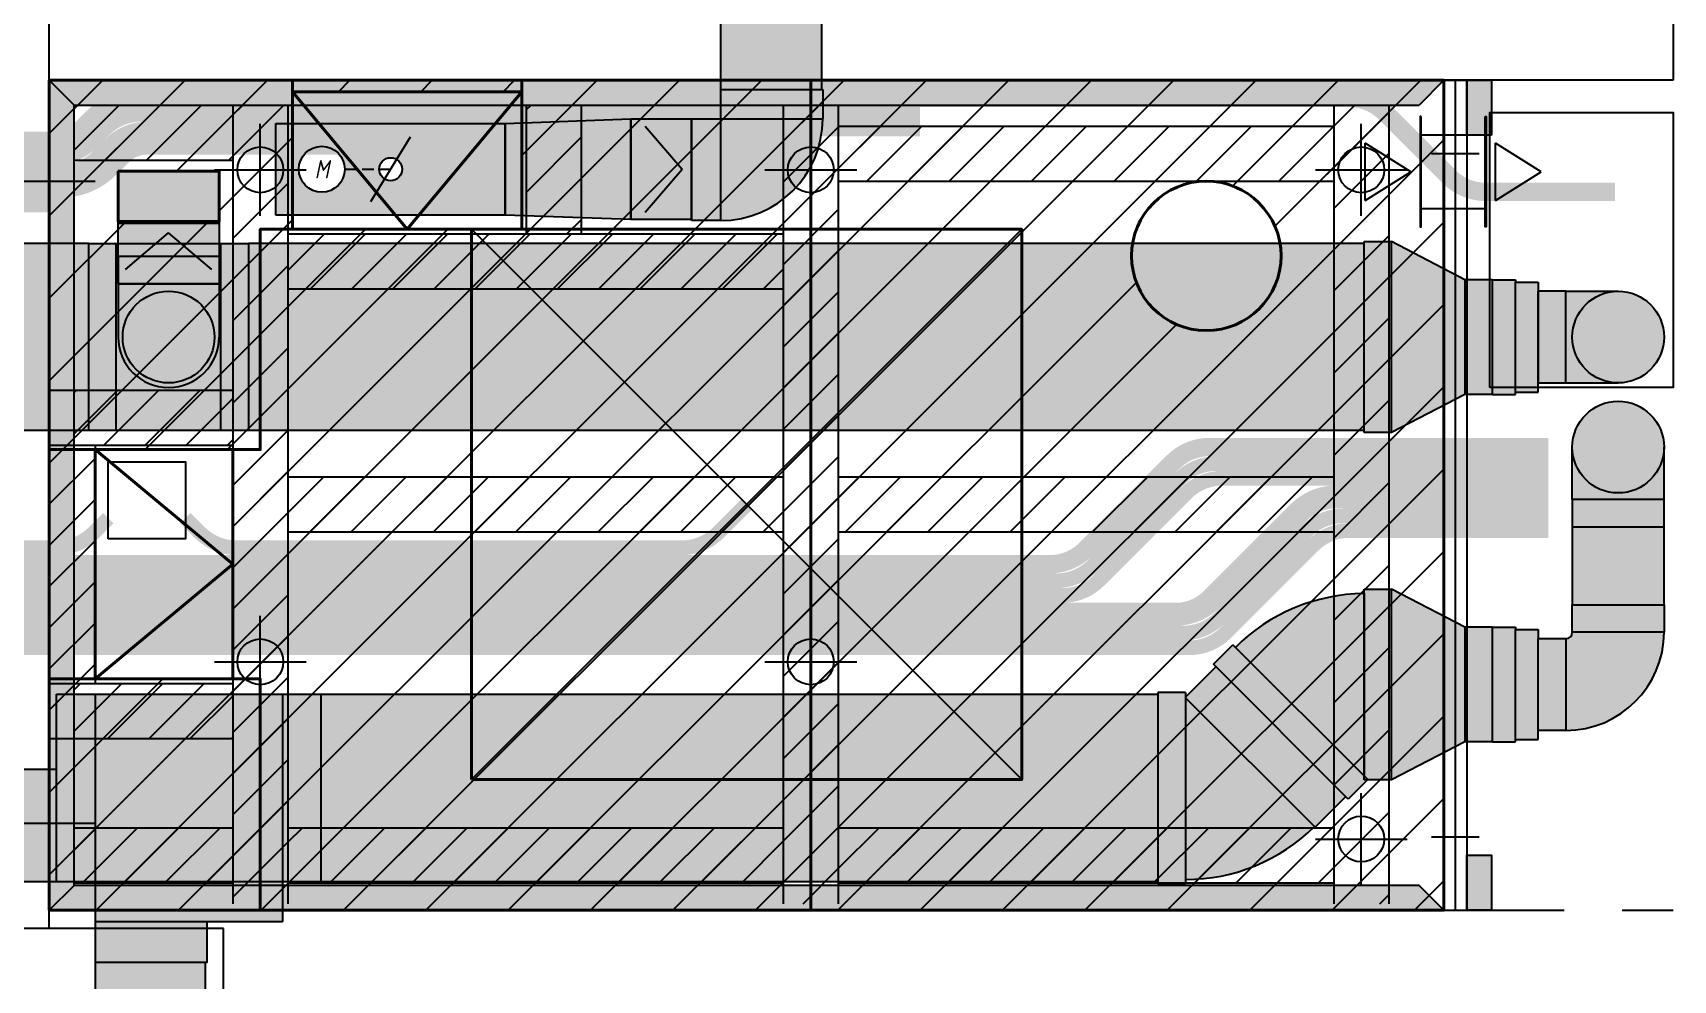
# Model space of a CAD drawing. Header units: millimetres. Extents: x -1962 to 15923, y 2405 to 25636.
# Drawn here: x 13793 to 15581, y 10284 to 11317 of the extents above; entities that cross this region are included whole.
import ezdxf
from ezdxf.enums import TextEntityAlignment as Align

# ---------------------------------------------------------------- set-up
doc = ezdxf.new("R2010")
doc.units = ezdxf.units.MM
doc.header["$PDMODE"] = 34
doc.header["$PDSIZE"] = 50
doc.linetypes.add('DASHED', pattern=[19.05, 12.7, -6.35])
for name, color, linetype in [('01 Черновое', 7, 'Continuous'), ('02 ЭОМ и СС', 7, 'Continuous'), ('023 ОВиК увлажнение', 253, 'Continuous'), ('024 ОВиК переток и вытяжка', 6, 'Continuous'), ('03 Потолочные конструкции', 5, 'Continuous'), ('031 ГВЛ 1 слой', 7, 'Continuous'), ('04 Освещение', 3, 'Continuous'), ('10 Перегородки', 4, 'Continuous')]:
    doc.layers.add(name, color=color, linetype=linetype)
doc.layers.add('04 Лючки', color=2, linetype='Continuous', lineweight=40)
doc.styles.add('ГОСТ-ISOCPEUR', font='isocpeui.ttf', dxfattribs={"width": 0.8})

# ---------------------------------------------------------------- blocks, each defined once
blk = doc.blocks.new('поворот d100 x 90')
at = {"color": 0}
for points in [[(-137, 107), (-137, 137), (-37, 137), (-37, 107)], [(0, 0), (-30, 0), (-30, 100), (0, 100)]]:
    blk.add_lwpolyline(points, close=True, dxfattribs=at)
for radius in [107, 7]:
    blk.add_arc((-30, 107), radius, 180, 270, dxfattribs=at)
blk = doc.blocks.new('тройник 204х60')
at = {"color": 0}
for p, q in [((0, 0), (288, 0)), ((0, -204), (0, 0)), ((42, 0), (42, -248)), ((246, 0), (246, -248)), ((288, 0), (288, -204)), ((0, -204), (288, -204)), ((246, -248), (42, -248))]:
    blk.add_line(p, q, dxfattribs=at)
blk = doc.blocks.new('решетка переточная')
at = {"color": 0, "linetype": 'ByBlock', "lineweight": -2}
for p, q in [((2776.2, 6698.6), (2713.7, 6598.6)), ((2838.7, 6598.6), (2776.2, 6698.6)), ((2838.7, 6598.6), (2713.7, 6598.6)), ((2676.2, 6576.6), (2876.2, 6576.6)), ((2696.2, 6436.6), (2696.2, 6576.6)), ((2856.2, 6436.6), (2856.2, 6576.6)), ((2776.2, 6414.6), (2713.7, 6314.6)), ((2838.7, 6314.6), (2776.2, 6414.6)), ((2838.7, 6314.6), (2713.7, 6314.6))]:
    blk.add_line(p, q, dxfattribs=at)
for points in [[(2656.2, 6576.6), (2656.2, 6578.6), (2896.2, 6578.6), (2896.2, 6576.6)], [(2656.2, 6436.6), (2656.2, 6434.6), (2896.2, 6434.6), (2896.2, 6436.6)]]:
    blk.add_lwpolyline(points, close=True, dxfattribs=at)
blk = doc.blocks.new('переход d100 на 110х55')
at = {"color": 0, "linetype": 'Continuous', "lineweight": -2}
for p, q in [((0, 55), (137, 50)), ((0, -55), (0, 55)), ((137, 50), (137, -50)), ((137, -50), (0, -55))]:
    blk.add_line(p, q, dxfattribs=at)
blk = doc.blocks.new('клапан 110х55')
at = {"color": 0, "lineweight": -2}
for p in [(50.4, 47), (50.4, -47)]:
    blk.add_line(p, (10.2, 0), dxfattribs=at)
at = {"color": 0, "lineweight": -2, "flags": 128}
blk.add_lwpolyline([(66, -55), (0, -55), (0, 55), (66, 55)], close=True, dxfattribs=at)
blk = doc.blocks.new('дроссель d100')
at = {"color": 0}
for p, q in [((0, 0), (0, 100)), ((0, 100), (250, 100)), ((250, 100), (250, 0)), ((103.4, 14.7), (146.6, 85.3)), ((250, 0), (0, 0))]:
    blk.add_line(p, q, dxfattribs=at)
at = {"color": 0, "linetype": 'DASHED'}
blk.add_line((75, 50), (125, 50), dxfattribs=at)
at = {"color": 0}
for centre, radius in [((50, 50), 25), ((125, 50), 12.5)]:
    blk.add_circle(centre, radius, dxfattribs=at)
at = {"color": 0, "style": 'ГОСТ-ISOCPEUR', "width": 0.8}
blk.add_text('M', height=20, dxfattribs=at).set_placement((50, 50), align=Align.MIDDLE_CENTER)
blk = doc.blocks.new('поворот 110х50 горизонтальный')
at = {"color": 0, "lineweight": -2}
for p, q in [((111, 143), (111, 0)), ((111, 143), (143, 143)), ((143, 143), (143, 32)), ((143, 32), (0, 32)), ((0, 0), (0, 32)), ((111, 0), (0, 0))]:
    blk.add_line(p, q, dxfattribs=at)
blk.add_arc((111, 32), 111, 90, 180, dxfattribs=at)

msp = doc.modelspace()

# ---------------------------------------------------------------- hatches: boundary and pattern name
at = {"layer": '023 ОВиК увлажнение', "lineweight": -2}
for points in [[(13854.234, 10883.115), (13854.234, 11087.115), (13731.234, 11087.115), (13731.234, 10883.115)], [(15244.234, 10883.115), (15244.234, 11087.115), (14028.234, 11087.115), (14028.234, 10883.115)], [(15571.234, 10693.252), (15571.234, 10778.115), (15471.234, 10778.115), (15471.234, 10693.252)], [(15224.298, 10484.147), (15082.877, 10625.569), (15049.663, 10592.355), (15049.663, 10591.81), (15190.812, 10450.661)], [(15019.663, 10391.615), (15019.663, 10595.615), (14107.234, 10595.615), (14107.234, 10391.615)], [(13981.234, 8695.115), (13981.234, 10303.615), (13861.234, 10303.615), (13861.234, 8695.115)]]:
    msp.add_hatch(color=256, dxfattribs=at).paths.add_polyline_path(points)
h = msp.add_hatch(color=256, dxfattribs=at)
h.paths.add_polyline_path([(13884.234, 10883.115), (13884.234, 11087.115), (13854.234, 11087.115), (13854.234, 10883.115)])
h.paths.add_polyline_path([(13998.234, 10883.115), (13998.234, 11087.115), (13996.234, 11087.115), (13996.234, 11073.115), (13996.234, 11043.115), (13996.234, 10985.115, -1), (13886.234, 10985.115), (13886.234, 11043.115), (13886.234, 11073.115), (13886.234, 11087.115), (13884.234, 11087.115), (13884.234, 10883.115)])
h.paths.add_polyline_path([(14028.234, 10883.115), (14028.234, 11087.115), (13998.234, 11087.115), (13998.234, 10883.115)])
h = msp.add_hatch(color=256, dxfattribs=at)
h.paths.add_polyline_path([(15274.234, 10881.115), (15274.234, 11089.115), (15244.234, 11089.115), (15244.234, 10881.115)])
h.paths.add_polyline_path([(15354.234, 10922.615), (15354.234, 11047.615), (15274.234, 11089.115), (15274.234, 10881.115)])
h.paths.add_polyline_path([(15381.234, 10929.99), (15381.234, 11047.615), (15354.234, 11047.615), (15354.234, 10922.615), (15384.234, 10922.615), (15384.234, 10929.99)])
h.paths.add_polyline_path([(15384.234, 10929.99), (15384.234, 11047.615), (15381.234, 11047.615), (15381.234, 10929.99)], flags=16)
h = msp.add_hatch(color=256, dxfattribs=at)
h.paths.add_polyline_path([(15409.234, 10929.99), (15409.234, 11045.115), (15409.171, 11047.615), (15384.234, 11047.615), (15384.234, 10929.99)])
h.paths.add_polyline_path([(15409.234, 10925.115), (15409.234, 10929.99), (15384.234, 10929.99), (15384.234, 10922.615), (15409.171, 10922.615)])
h.paths.add_polyline_path([(15434.234, 10925.115), (15434.234, 10929.99), (15409.234, 10929.99), (15409.234, 10925.115)])
h.paths.add_polyline_path([(15434.234, 10935.115), (15434.234, 11035.115), (15434.234, 11045.115), (15409.234, 11045.115), (15409.234, 10929.99), (15434.234, 10929.99)])
h = msp.add_hatch(color=256, dxfattribs=at)
h.paths.add_polyline_path([(15464.234, 10935.115), (15464.234, 11035.115), (15434.234, 11035.115), (15434.234, 10945.115), (15434.234, 10935.115)])
h.paths.add_polyline_path([(15521.234, 10935.115, -0.41421356), (15471.234, 10985.115, -0.41421356), (15521.234, 11035.115), (15464.234, 11035.115), (15464.234, 10935.115)])
h.paths.add_polyline_path([(15471.234, 10985.115, 1), (15571.234, 10985.115, 1)])
h = msp.add_hatch(color=256, dxfattribs=at)
h.paths.add_polyline_path([(15471.234, 10865.115, 1), (15571.234, 10865.115, 1)])
h.paths.add_polyline_path([(15571.234, 10865.115, -1), (15471.234, 10865.115), (15471.234, 10808.115), (15571.234, 10808.115)])
h.paths.add_polyline_path([(15571.234, 10778.115), (15571.234, 10808.115), (15471.234, 10808.115), (15471.234, 10778.115)])
h = msp.add_hatch(color=256, dxfattribs=at)
h.paths.add_polyline_path([(15274.234, 10502.252), (15274.234, 10710.252), (15244.234, 10710.252), (15244.234, 10506.637), (15248.339, 10502.532), (15248.059, 10502.252)])
h.paths.add_polyline_path([(15354.234, 10543.752), (15354.234, 10668.752), (15274.234, 10710.252), (15274.234, 10502.252)])
h.paths.add_polyline_path([(15384.234, 10543.752), (15384.234, 10668.752), (15354.234, 10668.752), (15354.234, 10543.752)])
h = msp.add_hatch(color=256, dxfattribs=at)
h.paths.add_polyline_path([(15244.234, 10506.637), (15101.261, 10649.61), (15080.048, 10628.397), (15227.126, 10481.319), (15248.059, 10502.252), (15244.234, 10502.252)])
h.paths.add_polyline_path([(15244.234, 10506.637), (15244.234, 10705.357, 0.19725391), (15104.09, 10646.782)])
h = msp.add_hatch(color=256, dxfattribs=at)
h.paths.add_polyline_path([(15571.234, 10663.252), (15571.234, 10693.252), (15471.234, 10693.252), (15471.234, 10663.252)])
h.paths.add_polyline_path([(15464.234, 10556.252, 0.41421356), (15571.234, 10663.252), (15471.234, 10663.252, -0.41421356), (15464.234, 10656.252)])
h.paths.add_polyline_path([(15464.234, 10556.252), (15464.234, 10656.252), (15434.234, 10656.252), (15434.234, 10566.252), (15434.234, 10556.252)])
h = msp.add_hatch(color=256, dxfattribs=at)
h.paths.add_polyline_path([(15409.234, 10546.252), (15409.234, 10666.252), (15409.171, 10668.752), (15384.234, 10668.752), (15384.234, 10543.752), (15409.171, 10543.752)])
h.paths.add_polyline_path([(15434.234, 10556.252), (15434.234, 10656.252), (15434.234, 10666.252), (15409.234, 10666.252), (15409.234, 10546.252), (15434.234, 10546.252)])
h = msp.add_hatch(color=256, dxfattribs=at)
h.paths.add_polyline_path([(13861.234, 10347.615), (13861.234, 10303.615), (13983.234, 10303.615), (13983.234, 10347.615)])
h.paths.add_polyline_path([(14065.234, 10347.615), (14065.234, 10391.615), (13861.234, 10391.615), (13861.234, 10347.615)])
h.paths.add_polyline_path([(14065.234, 10391.615), (14065.234, 10595.615), (13861.234, 10595.615), (13861.234, 10391.615)])
h.paths.add_polyline_path([(13861.234, 10391.615), (13861.234, 10595.615), (13819.234, 10595.615), (13819.234, 10391.615)])
h.paths.add_polyline_path([(13775.234, 10391.615), (13819.234, 10391.615), (13819.234, 10513.615), (13775.234, 10513.615)])
h.paths.add_polyline_path([(14107.234, 10391.615), (14107.234, 10595.615), (14065.234, 10595.615), (14065.234, 10391.615)])
h = msp.add_hatch(color=256, dxfattribs=at)
h.paths.add_polyline_path([(15049.663, 10389.615), (15049.663, 10597.615), (15019.663, 10597.615), (15019.663, 10389.615)])
h.paths.add_polyline_path([(15190.179, 10451.294), (15049.663, 10591.81), (15049.663, 10393.615, 0.19725391)])
at = {"layer": '024 ОВиК переток и вытяжка', "lineweight": -2}
for points in [[(14653.234, 11255.115), (14653.234, 12710.115), (14543.234, 12710.115), (14543.234, 11255.115)], [(14445.234, 11113.115), (14445.234, 11223.115), (14308.234, 11218.115), (14308.234, 11118.115)], [(14511.234, 11113.115), (14511.234, 11223.115), (14445.234, 11223.115), (14445.234, 11113.115)]]:
    msp.add_hatch(color=256, dxfattribs=at).paths.add_polyline_path(points)
h = msp.add_hatch(color=256, dxfattribs=at)
h.paths.add_polyline_path([(14543.234, 11112.115), (14543.234, 11223.115), (14511.234, 11223.115), (14511.234, 11112.115)])
h.paths.add_polyline_path([(14543.234, 11112.115, 0.41421356), (14654.234, 11223.115), (14543.234, 11223.115)])
h.paths.add_polyline_path([(14654.234, 11223.115), (14654.234, 11255.115), (14543.234, 11255.115), (14543.234, 11223.115)])
h = msp.add_hatch(color=256, dxfattribs=at)
h.paths.add_polyline_path([(14308.234, 11118.115), (14308.234, 11218.115), (14058.234, 11218.115), (14058.234, 11118.115)])
h.paths.add_polyline_path([(14170.734, 11168.115, -0.58612081), (14189.766, 11178.773, -0.260938), (14195.734, 11168.115, -0.58612081), (14176.703, 11157.457, -0.260938)])
h.paths.add_polyline_path([(14083.234, 11168.115, -1), (14133.234, 11168.115, -1)])
h.paths.add_polyline_path([(14098.151, 11153.115), (14118.318, 11153.115), (14118.318, 11183.115), (14098.151, 11183.115)], flags=9)
h = msp.add_hatch(color=256, dxfattribs=at)
h.paths.add_polyline_path([(13886.234, 10985.115, 1), (13996.234, 10985.115), (13996.234, 11043.115), (13886.234, 11043.115)])
h.paths.add_polyline_path([(13996.234, 11043.115), (13996.234, 11073.115), (13886.234, 11073.115), (13886.234, 11043.115)])
h.paths.add_polyline_path([(13971.407, 11073.115), (13955.034, 11087.115), (13927.435, 11087.115), (13911.062, 11073.115)])
h.paths.add_polyline_path([(13911.062, 11073.115), (13927.435, 11087.115), (13886.234, 11087.115), (13886.234, 11073.115)])
h.paths.add_polyline_path([(13996.234, 11073.115), (13996.234, 11087.115), (13955.034, 11087.115), (13971.407, 11073.115)])
h.paths.add_polyline_path([(13996.234, 11087.115), (13996.234, 11109.115), (13886.234, 11109.115), (13886.234, 11087.115), (13927.435, 11087.115), (13941.234, 11098.914), (13955.034, 11087.115)])
h.paths.add_polyline_path([(13996.234, 11109.115), (13996.234, 11111.115), (13886.234, 11111.115), (13886.234, 11109.115)])
h.paths.add_polyline_path([(13996.234, 11111.115), (13996.234, 11166.115), (13886.234, 11166.115), (13886.234, 11111.115)])
h.paths.add_polyline_path([(13891.234, 10985.115, -1), (13991.234, 10985.115, -1)], flags=0)
h.paths.add_polyline_path([(13891.234, 10985.115, 1), (13991.234, 10985.115, 1)], flags=16)
h.paths.add_polyline_path([(13955.034, 11087.115), (13941.234, 11098.914), (13927.435, 11087.115)], flags=16)
at = {"layer": '03 Потолочные конструкции', "lineweight": -2}
for points in [[(15304.234, 11238.115), (15331.234, 11265.115), (13811.234, 11265.115), (13838.234, 11238.115)], [(15331.234, 10360.115), (15304.234, 10387.115), (13838.234, 10387.115), (13811.234, 10360.115)]]:
    msp.add_hatch(color=9, dxfattribs=at).paths.add_polyline_path(points)
h = msp.add_hatch(color=9, dxfattribs=at)
h.paths.add_polyline_path([(13838.234, 10927.357), (13838.234, 11238.115), (13811.234, 11265.115), (13811.234, 10927.357)])
h.paths.add_polyline_path([(13838.234, 10867.357), (13838.234, 10927.357), (13811.234, 10927.357), (13811.234, 10867.357)])
h.paths.add_polyline_path([(13838.234, 10607.357), (13838.234, 10867.357), (13811.234, 10867.357), (13811.234, 10607.357)])
h.paths.add_polyline_path([(13838.234, 10547.357), (13838.234, 10607.357), (13811.234, 10607.357), (13811.234, 10547.357)])
h.paths.add_polyline_path([(13838.234, 10387.115), (13838.234, 10547.357), (13811.234, 10547.357), (13811.234, 10360.115)])
h = msp.add_hatch(dxfattribs=at)
h.set_pattern_fill('ANSI31', color=256, scale=10, style=0)
h.paths.add_polyline_path([(14011.234, 11178.115), (14011.234, 11238.115), (13838.234, 11238.115), (13838.234, 11178.115)])
h = msp.add_hatch(dxfattribs=at)
h.set_pattern_fill('ANSI31', color=256, scale=10, style=0)
h.paths.add_polyline_path([(14071.234, 10367.115), (14071.234, 11238.115), (14011.234, 11238.115), (14011.234, 10367.115)])
h = msp.add_hatch(dxfattribs=at)
h.set_pattern_fill('ANSI31', color=256, scale=10, style=0)
h.paths.add_polyline_path([(14391.234, 11097.615), (14391.234, 11238.115), (14331.234, 11238.115), (14331.234, 11097.615)])
h = msp.add_hatch(dxfattribs=at)
h.set_pattern_fill('ANSI31', color=256, scale=10, style=0)
h.paths.add_polyline_path([(14671.234, 10367.115), (14671.234, 11238.115), (14611.234, 11238.115), (14611.234, 10367.115)])
h = msp.add_hatch(dxfattribs=at)
h.set_pattern_fill('ANSI31', color=256, scale=10, style=0)
h.paths.add_polyline_path([(15271.234, 10367.115), (15271.234, 11238.115), (15211.234, 11238.115), (15211.234, 10367.115)])
h = msp.add_hatch(dxfattribs=at)
h.set_pattern_fill('ANSI31', color=256, scale=10, style=0)
h.paths.add_polyline_path([(15211.234, 11155.115), (15211.234, 11215.115), (14671.234, 11215.115), (14671.234, 11155.115)])
h = msp.add_hatch(dxfattribs=at)
h.set_pattern_fill('ANSI31', color=256, scale=10, style=0)
h.set_pattern_definition([(45, (-2e-12, -5), (-22.45064, 22.45064), [])])
h.paths.add_polyline_path([(14611.234, 11037.615), (14611.234, 11097.615), (14071.234, 11097.615), (14071.234, 11037.615)])
h = msp.add_hatch(dxfattribs=at)
h.set_pattern_fill('ANSI31', color=256, scale=10, style=0)
h.set_pattern_definition([(45, (0, 5), (-22.45064, 22.45064), [])])
h.paths.add_polyline_path([(14011.234, 10867.357), (14011.234, 10927.357), (13838.234, 10927.357), (13838.234, 10867.357)])
h = msp.add_hatch(dxfattribs=at)
h.set_pattern_fill('ANSI31', color=256, scale=10, style=0)
h.paths.add_polyline_path([(13861.234, 10607.357), (13861.234, 10867.357), (13838.234, 10867.357), (13838.234, 10607.357)])
h.paths.add_polyline_path([(13838.234, 10607.357), (13838.234, 10867.357), (13811.234, 10867.357), (13811.234, 10607.357)])
h = msp.add_hatch(dxfattribs=at)
h.set_pattern_fill('ANSI31', color=256, scale=10, style=0)
h.paths.add_polyline_path([(14611.234, 10772.615), (14611.234, 10832.615), (14071.234, 10832.615), (14071.234, 10772.615)])
h = msp.add_hatch(dxfattribs=at)
h.set_pattern_fill('ANSI31', color=256, scale=10, style=0)
h.paths.add_polyline_path([(15211.234, 10772.615), (15211.234, 10832.615), (14671.234, 10832.615), (14671.234, 10772.615)])
h = msp.add_hatch(dxfattribs=at)
h.set_pattern_fill('ANSI31', color=256, scale=10, style=0)
h.set_pattern_definition([(45, (0, -5), (-22.45064, 22.45064), [])])
h.paths.add_polyline_path([(14011.234, 10547.357), (14011.234, 10607.357), (13838.234, 10607.357), (13838.234, 10547.357)])
h = msp.add_hatch(dxfattribs=at)
h.set_pattern_fill('ANSI31', color=256, scale=10, style=0)
h.paths.add_polyline_path([(14011.234, 10390.115), (14011.234, 10450.115), (13838.234, 10450.115), (13838.234, 10390.115)])
h = msp.add_hatch(dxfattribs=at)
h.set_pattern_fill('ANSI31', color=256, scale=10, style=0)
h.paths.add_polyline_path([(14611.234, 10390.115), (14611.234, 10450.115), (14071.234, 10450.115), (14071.234, 10390.115)])
h = msp.add_hatch(dxfattribs=at)
h.set_pattern_fill('ANSI31', color=256, scale=10, style=0)
h.paths.add_polyline_path([(15211.234, 10390.115), (15211.234, 10450.115), (14671.234, 10450.115), (14671.234, 10390.115)])
at = {"layer": '031 ГВЛ 1 слой'}
h = msp.add_hatch(dxfattribs=at)
h.set_pattern_fill('ANSI31', color=6, scale=20, style=0)
h.paths.add_polyline_path([(14076.234, 11102.615), (14076.234, 11252.615), (14076.234, 11265.115), (13811.234, 11265.115), (13811.234, 10862.357), (13861.234, 10862.357), (14011.234, 10862.357), (14041.234, 10862.357), (14041.234, 11102.615)])
h.paths.add_polyline_path([(13886.234, 11111.115), (13886.234, 11166.115), (13996.234, 11166.115), (13996.234, 11111.115)], flags=16)
h = msp.add_hatch(dxfattribs=at)
h.set_pattern_fill('ANSI31', color=6, scale=20, style=0)
h.paths.add_polyline_path([(14641.234, 10360.115), (14641.234, 11265.115), (14326.234, 11265.115), (14326.234, 11252.615), (14326.234, 11102.615), (14076.234, 11102.615), (14041.234, 11102.615), (14041.234, 10862.357), (14011.234, 10862.357), (14011.234, 10612.357), (14041.234, 10612.357), (14041.234, 10360.115)])
h = msp.add_hatch(dxfattribs=at)
h.set_pattern_fill('ANSI31', color=6, scale=20, style=0)
h.paths.add_polyline_path([(14326.234, 11252.615), (14326.234, 11265.115), (14076.234, 11265.115), (14076.234, 11252.615)])
h = msp.add_hatch(dxfattribs=at)
h.set_pattern_fill('ANSI31', color=6, scale=20, style=0)
h.paths.add_polyline_path([(14641.234, 11265.115), (14641.234, 10360.115), (15331.234, 10360.115), (15331.234, 11265.115)])
edge = h.paths.add_edge_path(flags=16)
edge.add_arc((15072.329, 11073.615), 81.5, 0, 360)
h = msp.add_hatch(dxfattribs=at)
h.set_pattern_fill('ANSI31', color=6, scale=20, style=0)
h.paths.add_polyline_path([(13811.234, 10862.357), (13811.234, 10612.357), (13861.234, 10612.357), (13861.234, 10862.357)])
h = msp.add_hatch(dxfattribs=at)
h.set_pattern_fill('ANSI31', color=6, scale=20, style=0)
h.paths.add_polyline_path([(14041.234, 10360.115), (14041.234, 10612.357), (14011.234, 10612.357), (13861.234, 10612.357), (13811.234, 10612.357), (13811.234, 10360.115)])
at = {"layer": '10 Перегородки', "lineweight": -2}
for points in [[(15383.234, 11205.115), (15356.234, 11205.115), (15356.234, 11265.115), (15383.234, 11265.115)], [(15383.234, 10360.115), (15356.234, 10360.115), (15356.234, 10420.115), (15383.234, 10420.115)]]:
    msp.add_hatch(color=256, dxfattribs=at).paths.add_polyline_path(points)

# ---------------------------------------------------------------- linework, layer by layer
at = {"layer": '01 Черновое', "linetype": 'DASHED', "ltscale": 10}
msp.add_line((13811.234, 10360.115), (15581.234, 10360.115), dxfattribs=at)
at = {"layer": '02 ЭОМ и СС', "color": 253, "lineweight": -2, "const_width": 20}
msp.add_lwpolyline([(12651.234, 11199.115), (13817.822, 11199.115, 0.19891237), (13844.692, 11210.245), (13858.717, 11224.27, -0.19891237), (13911.043, 11245.944), (15227.812, 11245.944, -0.19891237), (15267.41, 11229.542), (15337.117, 11159.836, 0.19891237), (15376.715, 11143.434), (15517.837, 11143.434)], format="xyb", dxfattribs=at)
at = {"layer": '02 ЭОМ и СС', "color": 7, "lineweight": -2}
msp.add_lwpolyline([(14760.356, 11227.944, 16, 16, 0), (13911.043, 11227.944, 16, 16, 0.19891237), (13871.445, 11211.542, 16, 16, 0), (13857.42, 11197.517, 16, 16, -0.19891237), (13817.822, 11181.115, 16, 16, 0), (12651.234, 11181.115, 16, 16, 0)], format="xyseb", dxfattribs=at)
at = {"layer": '02 ЭОМ и СС', "color": 253, "lineweight": -2}
for points in [[(14760.356, 11211.944, 16, 16, 0), (13917.671, 11211.944, 16, 16, 0.19891237), (13878.073, 11195.542, 16, 16, 0), (13864.048, 11181.517, 16, 16, -0.19891237), (13824.45, 11165.115, 16, 16, 0), (12651.234, 11165.115, 16, 16, 0)], [(13838.234, 11129.115, 16, 16, 0), (12651.234, 11129.115, 16, 16, 0)]]:
    msp.add_lwpolyline(points, format="xyseb", dxfattribs=at)
at = {"layer": '02 ЭОМ и СС', "color": 7, "lineweight": -2, "const_width": 20}
msp.add_lwpolyline([(14185.686, 11193.944), (13917.671, 11193.944, 0.19891237), (13890.8, 11182.814), (13876.776, 11168.789, -0.19891237), (13824.45, 11147.115), (12651.234, 11147.115)], format="xyb", dxfattribs=at)
at = {"layer": '02 ЭОМ и СС', "color": 1, "lineweight": -2}
for points in [[(13670.734, 10737.357, 20, 20, 0), (14901.582, 10737.357, 20, 20, 0.19891237), (14941.18, 10753.759, 20, 20, 0), (15036.211, 10848.79, 20, 20, -0.19891237), (15075.809, 10865.192, 20, 20, 0), (15445.135, 10865.192, 20, 20, 0)], [(13670.734, 10682.857, 25, 25, 0), (15038.883, 10682.857, 25, 25, 0.19891237), (15078.481, 10699.259, 25, 25, 0), (15173.512, 10794.29, 25, 25, -0.19891237), (15213.11, 10810.692, 25, 25, 0), (15445.135, 10810.692, 25, 25, 0)]]:
    msp.add_lwpolyline(points, format="xyseb", dxfattribs=at)
at = {"layer": '02 ЭОМ и СС', "color": 5, "lineweight": -2}
msp.add_lwpolyline([(13670.734, 10719.357, 16, 16, 0), (14909.038, 10719.357, 16, 16, 0.19891237), (14948.636, 10735.759, 16, 16, 0), (15043.667, 10830.79, 16, 16, -0.19891237), (15083.265, 10847.192, 16, 16, 0), (15445.135, 10847.192, 16, 16, 0)], format="xyseb", dxfattribs=at)
at = {"layer": '02 ЭОМ и СС', "color": 141, "lineweight": -2}
msp.add_lwpolyline([(13670.734, 10703.357, 16, 16, 0), (14915.666, 10703.357, 16, 16, 0.19891237), (14955.264, 10719.759, 16, 16, 0), (15050.294, 10814.79, 16, 16, -0.19891237), (15089.892, 10831.192, 16, 16, 0), (15445.135, 10831.192, 16, 16, 0)], format="xyseb", dxfattribs=at)
at = {"layer": '02 ЭОМ и СС', "lineweight": -2}
msp.add_lwpolyline([(13875.553, 10765.034), (13875.553, 10849.034), (13959.553, 10849.034), (13959.553, 10765.034)], close=True, dxfattribs=at)
at = {"layer": '02 ЭОМ и СС', "color": 3, "lineweight": -2}
for points in [[(14571.234, 10802.615, 16, 16, 0), (14540.378, 10771.759, 16, 16, -0.19891237), (14500.78, 10755.357, 16, 16, 0), (14015.083, 10755.357, 16, 16, -0.19891237), (13975.485, 10771.759, 16, 16, 0), (13959.553, 10787.691, 16, 16, 0)], [(13670.734, 10662.357, 16, 16, 0), (15047.374, 10662.357, 16, 16, 0.19891237), (15086.972, 10678.759, 16, 16, 0), (15182.003, 10773.79, 16, 16, -0.19891237), (15221.601, 10790.192, 16, 16, 0), (15445.135, 10790.192, 16, 16, 0)], [(13670.734, 10755.357, 16, 16, 0), (13820.024, 10755.357, 16, 16, 0.19891237), (13859.622, 10771.759, 16, 16, 0), (13875.553, 10787.691, 16, 16, 0)]]:
    msp.add_lwpolyline(points, format="xyseb", dxfattribs=at)
at = {"layer": '02 ЭОМ и СС', "color": 60, "lineweight": -2}
msp.add_lwpolyline([(13670.734, 10646.357, 16, 16, 0), (15054.002, 10646.357, 16, 16, 0.19891237), (15093.6, 10662.759, 16, 16, 0), (15188.631, 10757.79, 16, 16, -0.19891237), (15228.229, 10774.192, 16, 16, 0), (15445.135, 10774.192, 16, 16, 0)], format="xyseb", dxfattribs=at)
at = {"layer": '023 ОВиК увлажнение', "color": 7}
for p, q in [((13854.234, 11087.115), (13731.234, 11087.115)), ((13854.234, 10883.115), (13854.234, 11087.115)), ((13854.234, 11087.115), (14028.234, 11087.115)), ((13884.234, 10883.115), (13884.234, 11087.115)), ((13998.234, 10883.115), (13998.234, 11087.115)), ((14028.234, 11087.115), (14028.234, 10883.115)), ((15244.234, 11087.115), (14028.234, 11087.115)), ((15244.234, 10881.115), (15244.234, 11089.115)), ((15244.234, 11089.115), (15274.234, 11089.115)), ((15274.234, 10881.115), (15274.234, 11089.115)), ((15354.234, 11047.615), (15274.234, 11089.115)), ((15384.234, 11047.615), (15354.234, 11047.615)), ((15354.234, 11047.615), (15354.234, 10922.615)), ((15384.234, 10922.615), (15384.234, 11047.615)), ((15384.234, 11047.615), (15409.171, 11047.615)), ((15384.234, 10922.615), (15384.234, 11047.615)), ((15409.171, 11047.615), (15409.234, 11045.115)), ((15409.234, 10925.115), (15409.234, 11045.115)), ((15409.234, 11045.115), (15434.234, 11045.115)), ((15434.234, 11045.115), (15434.234, 11035.115)), ((15434.234, 11045.115), (15434.234, 11035.115)), ((15434.234, 10935.115), (15434.234, 11035.115)), ((15464.234, 11035.115), (15521.234, 11035.115)), ((15434.234, 10935.115), (15434.234, 10945.115)), ((15409.171, 10922.615), (15409.234, 10925.115)), ((15409.234, 10925.115), (15434.234, 10925.115)), ((15434.234, 10925.115), (15434.234, 10935.115)), ((15464.234, 10935.115), (15521.234, 10935.115)), ((15354.234, 10922.615), (15274.234, 10881.115)), ((15384.234, 10922.615), (15354.234, 10922.615)), ((15384.234, 10922.615), (15409.171, 10922.615)), ((13854.234, 10883.115), (13731.234, 10883.115)), ((14028.234, 10883.115), (13854.234, 10883.115)), ((15244.234, 10883.115), (14028.234, 10883.115)), ((15274.234, 10881.115), (15244.234, 10881.115)), ((15471.234, 10808.115), (15471.234, 10865.115)), ((15571.234, 10693.252), (15571.234, 10865.115)), ((15471.234, 10778.115), (15471.234, 10693.252)), ((15244.234, 10502.252), (15244.234, 10710.252)), ((15244.234, 10710.252), (15274.234, 10710.252)), ((15274.234, 10502.252), (15274.234, 10710.252)), ((15354.234, 10668.752), (15274.234, 10710.252)), ((15244.234, 10705.866), (15244.234, 10506.637)), ((15384.234, 10668.752), (15354.234, 10668.752)), ((15354.234, 10668.752), (15354.234, 10543.752)), ((15384.234, 10543.752), (15384.234, 10668.752)), ((15384.234, 10668.752), (15409.171, 10668.752)), ((15384.234, 10543.752), (15384.234, 10668.752)), ((15409.171, 10668.752), (15409.234, 10666.252)), ((15409.234, 10546.252), (15409.234, 10666.252)), ((15409.234, 10666.252), (15434.234, 10666.252)), ((15434.234, 10666.252), (15434.234, 10656.252)), ((15434.234, 10666.252), (15434.234, 10656.252)), ((15080.048, 10628.397), (15101.261, 10649.61)), ((15248.339, 10502.532), (15101.261, 10649.61)), ((15434.234, 10556.252), (15434.234, 10656.252)), ((15082.877, 10625.569), (15049.39, 10592.082)), ((15227.126, 10481.319), (15080.048, 10628.397)), ((14107.234, 10595.615), (15019.663, 10595.615)), ((15019.663, 10597.615), (15019.663, 10389.615)), ((15049.663, 10597.615), (15019.663, 10597.615)), ((15190.812, 10450.661), (15049.39, 10592.082)), ((15049.663, 10597.615), (15049.663, 10389.615)), ((15434.234, 10556.252), (15434.234, 10566.252)), ((15434.234, 10546.252), (15434.234, 10556.252)), ((15354.234, 10543.752), (15274.234, 10502.252)), ((15384.234, 10543.752), (15354.234, 10543.752)), ((15384.234, 10543.752), (15409.171, 10543.752)), ((15409.171, 10543.752), (15409.234, 10546.252)), ((15409.234, 10546.252), (15434.234, 10546.252)), ((15248.339, 10502.532), (15227.126, 10481.319)), ((15274.234, 10502.252), (15244.234, 10502.252)), ((15224.298, 10484.147), (15190.812, 10450.661)), ((14107.234, 10391.615), (15019.663, 10391.615)), ((15019.663, 10389.615), (15049.663, 10389.615)), ((13861.234, 10303.615), (13861.234, 8695.115)), ((13981.234, 10303.615), (13981.234, 8695.115))]:
    msp.add_line(p, q, dxfattribs=at)
at = {"layer": '023 ОВиК увлажнение', "color": 7, "flags": 128}
for points in [[(15381.234, 10929.99), (15381.234, 11229.99), (15581.234, 11229.99), (15581.234, 10929.99)], [(13775.234, 10391.615), (13819.234, 10391.615), (13819.234, 10513.615), (13775.234, 10513.615)], [(13861.234, 10347.615), (13861.234, 10303.615), (13983.234, 10303.615), (13983.234, 10347.615)]]:
    msp.add_lwpolyline(points, close=True, dxfattribs=at)
at = {"layer": '023 ОВиК увлажнение', "color": 7}
for points in [[(15464.234, 11035.115), (15434.234, 11035.115), (15434.234, 10935.115), (15464.234, 10935.115)], [(15471.234, 10808.115), (15471.234, 10778.115), (15571.234, 10778.115), (15571.234, 10808.115)]]:
    msp.add_lwpolyline(points, close=True, dxfattribs=at)
for centre in [(15521.234, 10985.115), (15521.234, 10865.115)]:
    msp.add_circle(centre, 50, dxfattribs=at)
for centre, start, end in [((15245.511, 10505.361), 90.36574, 135), ((15049.663, 10593.615), 270, 314.63426)]:
    msp.add_arc(centre, 200, start, end, dxfattribs=at)
at = {"layer": '024 ОВиК переток и вытяжка', "color": 7}
for p, q in [((14543.234, 11255.115), (14543.234, 12710.115)), ((14653.234, 11255.115), (14653.234, 12710.115)), ((13894.205, 11058.702), (13941.234, 11098.914)), ((13988.264, 11058.702), (13941.234, 11098.914)), ((13886.234, 11073.115), (13886.234, 10985.115)), ((13996.234, 11073.115), (13996.234, 10985.115)), ((13886.234, 11043.115), (13996.234, 11043.115)), ((13886.234, 11043.115), (13996.234, 11043.115))]:
    msp.add_line(p, q, dxfattribs=at)
at = {"layer": '024 ОВиК переток и вытяжка', "color": 7, "flags": 128}
for points in [[(13886.234, 11111.115), (13886.234, 11166.115), (13996.234, 11166.115), (13996.234, 11111.115)], [(13886.234, 11166.115), (13996.234, 11166.115), (13996.234, 11073.115), (13886.234, 11073.115)], [(13886.234, 11043.115), (13886.234, 11109.115), (13996.234, 11109.115), (13996.234, 11043.115)]]:
    msp.add_lwpolyline(points, close=True, dxfattribs=at)
at = {"layer": '024 ОВиК переток и вытяжка', "color": 7}
msp.add_circle((13941.234, 10985.115), 50, dxfattribs=at)
msp.add_arc((13941.234, 10985.115), 55, 180, 0, dxfattribs=at)
at = {"layer": '03 Потолочные конструкции', "ltscale": 10}
for p, q in [((13811.234, 11265.115), (13838.234, 11238.115)), ((13811.234, 11265.115), (15331.234, 11265.115)), ((13811.234, 10360.115), (13811.234, 11265.115)), ((14011.234, 11265.115), (14071.234, 11265.115)), ((15071.234, 11265.115), (15131.234, 11265.115)), ((15331.234, 11265.115), (15304.234, 11238.115)), ((13838.234, 11238.115), (15304.234, 11238.115)), ((13838.234, 10387.115), (13838.234, 11238.115)), ((13838.234, 11238.115), (14011.234, 11238.115)), ((14011.234, 11238.115), (14011.234, 10367.115)), ((14071.234, 11238.115), (14071.234, 10367.115)), ((14611.234, 11238.115), (14611.234, 10367.115)), ((14671.234, 11238.115), (14671.234, 10367.115)), ((15211.234, 11238.115), (15211.234, 10367.115)), ((15271.234, 11238.115), (15271.234, 10367.115)), ((14671.234, 11215.115), (15211.234, 11215.115)), ((13838.234, 11178.115), (14011.234, 11178.115)), ((14671.234, 11155.115), (15211.234, 11155.115)), ((14071.234, 11097.615), (14611.234, 11097.615)), ((14071.234, 11037.615), (14611.234, 11037.615)), ((13811.234, 10927.357), (14011.234, 10927.357)), ((13811.234, 10867.357), (14011.234, 10867.357)), ((13861.234, 10867.357), (13861.234, 10607.357)), ((14071.234, 10832.615), (14611.234, 10832.615)), ((14671.234, 10832.615), (15211.234, 10832.615)), ((14071.234, 10772.615), (14611.234, 10772.615)), ((14671.234, 10772.615), (15211.234, 10772.615)), ((13811.234, 10607.357), (14011.234, 10607.357)), ((13811.234, 10547.357), (14011.234, 10547.357)), ((13838.234, 10450.115), (14011.234, 10450.115)), ((14071.234, 10450.115), (14611.234, 10450.115)), ((14671.234, 10450.115), (15211.234, 10450.115)), ((13838.234, 10390.115), (14011.234, 10390.115)), ((14071.234, 10390.115), (14611.234, 10390.115)), ((14671.234, 10390.115), (15211.234, 10390.115)), ((13811.234, 10360.115), (13838.234, 10387.115)), ((15304.234, 10387.115), (13838.234, 10387.115)), ((15331.234, 10360.115), (15304.234, 10387.115)), ((15331.234, 10360.115), (13811.234, 10360.115)), ((14011.234, 10360.115), (14071.234, 10360.115)), ((15071.234, 10360.115), (15131.234, 10360.115))]:
    msp.add_line(p, q, dxfattribs=at)
at = {"layer": '03 Потолочные конструкции', "lineweight": -2}
for p, q in [((14331.234, 11097.615), (14331.234, 11238.115)), ((14391.234, 11097.615), (14391.234, 11238.115))]:
    msp.add_line(p, q, dxfattribs=at)
at = {"layer": '03 Потолочные конструкции', "ltscale": 10}
for p in [(14041.234, 11167.413), (14641.234, 11167.413), (15241.234, 11167.413), (14041.234, 10631.008), (14641.234, 10631.008), (15241.234, 10437.818)]:
    msp.add_point(p, dxfattribs=at)
at = {"layer": '031 ГВЛ 1 слой', "color": 6, "lineweight": 40}
msp.add_line((14326.234, 11252.615), (14326.234, 11265.115), dxfattribs=at)
msp.add_lwpolyline([(13811.234, 11265.115), (14076.234, 11265.115), (14076.234, 11102.615), (14041.234, 11102.615), (14041.234, 10862.357), (13811.234, 10862.357), (13811.234, 11265.115)], dxfattribs=at)
for points in [[(14076.234, 11252.615), (14076.234, 11265.115), (14641.234, 11265.115), (14641.234, 10360.115), (14041.234, 10360.115), (14041.234, 10612.357), (14011.234, 10612.357), (14011.234, 10862.357), (14041.234, 10862.357), (14041.234, 11102.615), (14326.234, 11102.615), (14326.234, 11252.615), (14076.234, 11252.615)], [(14641.234, 11265.115), (14641.234, 10360.115), (15331.234, 10360.115), (15331.234, 11265.115)], [(14076.234, 11252.615), (14076.234, 11102.615), (14326.234, 11102.615), (14326.234, 11252.615)], [(13886.234, 11166.115), (13886.234, 11111.115), (13996.234, 11111.115), (13996.234, 11166.115)], [(13811.234, 10862.357), (13811.234, 10612.357), (13861.234, 10612.357), (13861.234, 10862.357)], [(14041.234, 10612.357), (14041.234, 10360.115), (13811.234, 10360.115), (13811.234, 10612.357)]]:
    msp.add_lwpolyline(points, close=True, dxfattribs=at)
msp.add_circle((15072.329, 11073.615), 81.5, dxfattribs=at)
at = {"layer": '04 Лючки'}
for points in [[(14076.234, 11252.615), (14326.234, 11252.615), (14326.234, 11102.615), (14076.234, 11102.615)], [(13861.234, 10612.357), (13861.234, 10862.357), (14011.234, 10862.357), (14011.234, 10612.357)]]:
    msp.add_lwpolyline(points, close=True, dxfattribs=at)
at = {"layer": '04 Лючки', "color": 2}
for points in [[(14076.234, 11252.615), (14201.234, 11102.615), (14326.234, 11252.615)], [(13861.234, 10862.357), (14011.234, 10737.357), (13861.234, 10612.357)]]:
    msp.add_lwpolyline(points, dxfattribs=at)
at = {"layer": '04 Освещение'}
for p, q in [((14871.234, 11102.615), (14271.234, 10502.615)), ((14271.234, 11102.615), (14871.234, 10502.615))]:
    msp.add_line(p, q, dxfattribs=at)
at = {"layer": '04 Освещение', "lineweight": 40}
msp.add_lwpolyline([(14271.234, 10502.615), (14271.234, 11102.615), (14871.234, 11102.615), (14871.234, 10502.615)], close=True, dxfattribs=at)
at = {"layer": '10 Перегородки', "color": 5}
for p, q in [((13811.234, 10340.115), (13811.234, 13260.115)), ((15581.234, 11345.115), (15581.234, 11265.115)), ((15581.234, 11265.115), (13811.234, 11265.115)), ((14001.234, 10340.115), (13731.234, 10340.115)), ((14001.234, 10260.115), (14001.234, 10340.115))]:
    msp.add_line(p, q, dxfattribs=at)
at = {"layer": '10 Перегородки', "color": 1, "lineweight": -2}
for p, q in [((15331.234, 11265.115), (15331.234, 10360.115)), ((15331.234, 11265.115), (15356.234, 11265.115)), ((15343.734, 11265.115), (15343.734, 10360.115)), ((15356.234, 11265.115), (15356.234, 10360.115)), ((15317.734, 11185.115), (15369.734, 11185.115)), ((15317.734, 10440.115), (15369.734, 10440.115)), ((15331.234, 10360.115), (15356.234, 10360.115))]:
    msp.add_line(p, q, dxfattribs=at)
at = {"layer": '10 Перегородки'}
for p, q in [((13681.234, 11155.115), (13861.234, 11155.115)), ((13681.234, 10455.115), (13861.234, 10455.115))]:
    msp.add_line(p, q, dxfattribs=at)
at = {"layer": '10 Перегородки', "color": 1}
for points in [[(15383.234, 11205.115), (15356.234, 11205.115), (15356.234, 11265.115), (15383.234, 11265.115)], [(15383.234, 10360.115), (15356.234, 10360.115), (15356.234, 10420.115), (15383.234, 10420.115)]]:
    msp.add_lwpolyline(points, close=True, dxfattribs=at)

# ---------------------------------------------------------------- block references
at = {"layer": '023 ОВиК увлажнение', "color": 7, "rotation": 90}
msp.add_blockref('поворот d100 x 90', (15571.234, 10693.252), dxfattribs=at)
at = {"layer": '023 ОВиК увлажнение', "color": 7}
msp.add_blockref('тройник 204х60', (13819.234, 10595.615), dxfattribs=at)
at = {"layer": '024 ОВиК переток и вытяжка', "color": 7, "rotation": 180}
for name, p in [('поворот 110х50 горизонтальный', (14654.234, 11255.115)), ('переход d100 на 110х55', (14445.234, 11168.115)), ('клапан 110х55', (14511.234, 11168.115))]:
    msp.add_blockref(name, p, dxfattribs=at)
at = {"layer": '024 ОВиК переток и вытяжка', "color": 7}
msp.add_blockref('дроссель d100', (14058.234, 11118.115), dxfattribs=at)
at = {"layer": '024 ОВиК переток и вытяжка', "color": 7, "xscale": 0.5, "yscale": 0.5, "zscale": 0.5, "rotation": 270}
msp.add_blockref('решетка переточная', (12088.08, 12553.529), dxfattribs=at)

doc.saveas('drawing.dxf')
